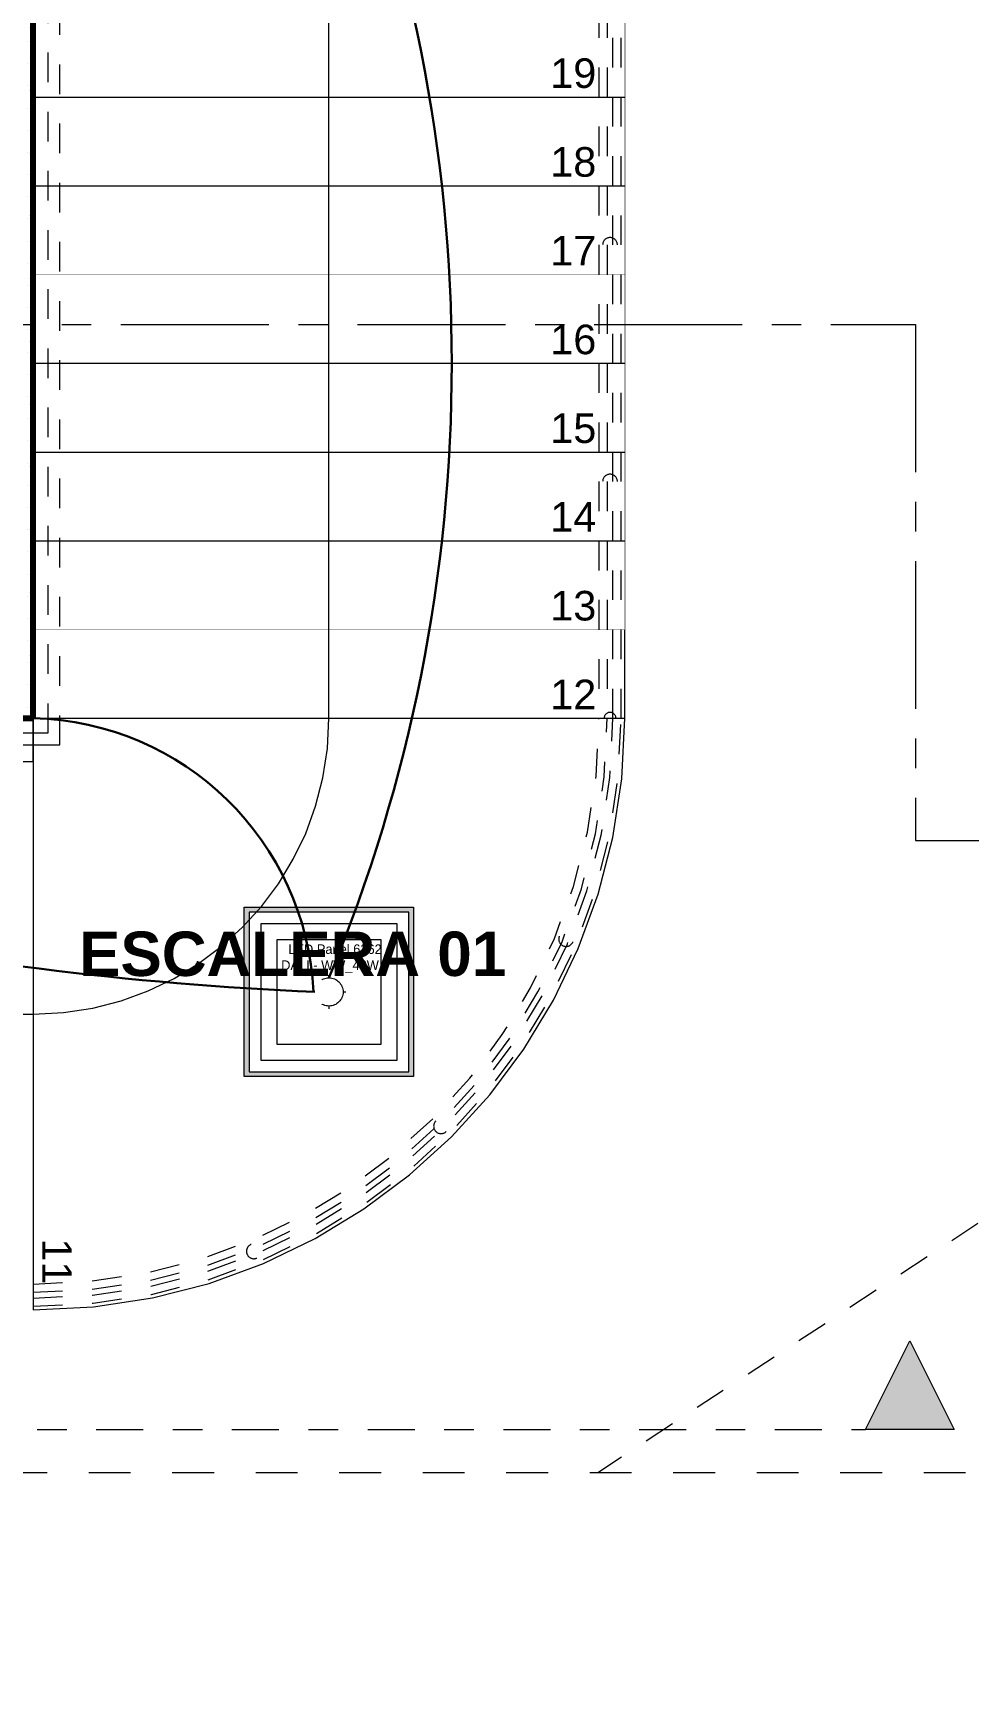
# Model space of a CAD drawing. Header units: inches. Extents: x -38 to 5698, y -33 to 92.
# Drawn here: x 25.97 to 29.13, y 19.07 to 24.67 of the extents above; entities that cross this region are included whole.
import ezdxf
from ezdxf.lldxf.tags import DXFTag

# ---------------------------------------------------------------- set-up
doc = ezdxf.new("R2010")
doc.units = ezdxf.units.IN
doc.header["$MEASUREMENT"] = 0
doc.set_wipeout_variables(frame=1)
for name, pattern in [('ACAD_ISO04W100', [30, 24, -3, 0, -3]), ('DASHED', [0.75, 0.5, -0.25]), ('Oculto', [0.15875, 0.105833, -0.052917]), ('Punto & Raya', [0.65, 0.5, -0.075, 0, -0.075]), ('Punto & Rayas', [0.335139, 0.15875, -0.088194, 0, -0.088194]), ('Raya Pequeña', [0.141111, 0.070556, -0.070556]), ('Rayas', [0.282222, 0.141111, -0.141111]), ('Wipeout_Contour', [1, 0, -1])]:
    doc.linetypes.add(name, pattern=pattern)
for name, color, linetype, lineweight in [('00_IE_Luminarias', 6, 'Continuous', 30), ('ALUMBRADO_PVC', 6, 'PVC1', 30), ('Luminaria', 9, 'Continuous', 9), ('Luminarias', 5, 'Continuous', 20), ('pulsador', 4, 'Continuous', 40)]:
    doc.layers.add(name, color=color, linetype=linetype, lineweight=lineweight)
for name, color, linetype in [('02 _ ARQ _ ZON _ Espacio.3D', 7, 'Continuous'), ('08 _ STR _ EXT _ 07 Losa Aligerada', 7, 'Continuous'), ('08 _ STR _ EXT _ 10 Vereda Exterior', 7, 'Continuous'), ('08 _ STR _ EXT _ 11 Escaleras', 7, 'Continuous'), ('08 _ STR _ EXT _ 12 Ascensor', 7, 'Continuous'), ('Dibujo 2D - General', 7, 'Continuous'), ('Interior - Escaleras & Barandillas', 7, 'Continuous'), ('Marcador - Secciones', 251, 'Continuous'), ('Notas - Textos', 7, 'Continuous')]:
    doc.layers.add(name, color=color, linetype=linetype)
doc.styles.add('Estilo_Generado_1', font='swisseb.ttf')
doc.styles.add('Estilo_Generado_3', font='arial.ttf')
doc.styles.add('{18b73a54-fa43-428c-adcb-c1c7bbdf2c84}', font='Simplex.shx')
tags = doc.linetypes.add('PVC1', pattern='A,1,-0.19772,["PVC",{18b73a54-fa43-428c-adcb-c1c7bbdf2c84},S=0.13,R=0,X=0,Y=-0.061851],-0.507647', length=1.705367).pattern_tags.tags
tags[6] = DXFTag(74, 10)
pattern_1 = [(0, (0, 0), (0, 0.3897114), [0.024375, -0.200625]), (0, (0.1125, 0.19486), (0, 0.3897114), [0.024375, -0.200625]), (60, (0, 0), (-0.3375, 0.1948557), [0.024375, -0.200625]), (60, (0.225, 0), (-0.3375, 0.1948557), [0.024375, -0.200625]), (120, (0.02437, 0), (0.3375, 0.1948557), [0.024375, -0.200625]), (120, (0.24938, 0), (0.3375, 0.1948557), [0.024375, -0.200625]), (0, (0, 0.0375), (0, 0.075), [0, -0.075, 0, -0.1125]), (45, (0.0375, 0.0375), (-0.05303301, 0.05303301), [0, -0.05625, 0, -0.09375])]

# ---------------------------------------------------------------- blocks, each defined once
blk = doc.blocks.new('*U268')
at = {"layer": 'Luminarias', "linetype": 'DASHED', "lineweight": 0, "ltscale": 0.05}
blk.add_lwpolyline([(0, -0.005), (0, 0.005)], dxfattribs=at)
blk = doc.blocks.new('*U269')
at = {"color": 0, "linetype": 'ByBlock', "lineweight": -2, "transparency": 16777216}
blk.add_blockref('*U268', (0, 0.055), dxfattribs=at)
for p, rotation in [((-0.055, 0), 90), ((0.055, 0), 270), ((0, -0.055), 180)]:
    blk.add_blockref('*U268', p, dxfattribs=dict(at, rotation=rotation))
blk = doc.blocks.new('PANEL CUADRAD 60X60 AD')
at = {"layer": 'Luminarias'}
h = blk.add_hatch(dxfattribs=at)
h.set_pattern_fill('DOTS', color=6, scale=0.0015)
h.set_pattern_definition([(0, (-2127.458864, -786.8599919), (0.001190625, 0.00238125), [0, -0.00238125])])
h.paths.add_polyline_path([(-0.3, 0.3), (-0.3, -0.3), (0.3, -0.3), (0.3, 0.3)])
h.paths.add_polyline_path([(0.283, 0.283), (0.283, -0.283), (-0.283, -0.283), (-0.283, 0.283)], flags=16)
h.paths.add_polyline_path([(0.2415, 0.2415), (0.2415, -0.2415), (-0.2415, -0.2415), (-0.2415, 0.2415)], flags=0)
h.paths.add_polyline_path([(0.1851, 0.1851), (0.1851, -0.1851), (-0.1851, -0.1851), (-0.1851, 0.1851)], flags=0)
h.paths.add_polyline_path([(0.05, 0, -1), (-0.05, 0, -1)], flags=0)
h.paths.add_polyline_path([(-0.1815, 0.0591), (0.2115, 0.0591), (0.2115, 0.1859), (-0.1815, 0.1859)], flags=8)
at = {"layer": 'Luminarias', "color": 6, "lineweight": 0}
for points in [[(-0.3, 0.3), (0.3, 0.3), (0.3, -0.3), (-0.3, -0.3)], [(-0.283, -0.283), (0.283, -0.283), (0.283, 0.283), (-0.283, 0.283)], [(-0.2415, -0.2415), (0.2415, -0.2415), (0.2415, 0.2415), (-0.2415, 0.2415)], [(-0.1851, -0.1851), (0.1851, -0.1851), (0.1851, 0.1851), (-0.1851, 0.1851)]]:
    blk.add_lwpolyline(points, close=True, dxfattribs=at)
at = {"layer": 'Luminarias', "color": 6}
blk.add_lwpolyline([(-0.3, 0.3), (0.3, 0.3), (0.3, -0.3), (-0.3, -0.3)], close=True, dxfattribs=at)
at = {"layer": 'Luminarias', "color": 6, "linetype": 'DASHED', "lineweight": 0, "ltscale": 0.01}
blk.add_circle((0, 0), 0.05, dxfattribs=at)
at = {"color": 6}
blk.add_blockref('*U269', (0, 0), dxfattribs=at)
at = {"layer": 'Luminarias', "color": 6, "insert": (-0.1693, 0.1686), "char_height": 0.034, "width": 0.456812, "attachment_point": 1}
blk.add_mtext('  LED Panel 6262 DALI - WW_42W {\\Ftxt|c0;\\C4;\\P} ', dxfattribs=at)
blk = doc.blocks.new('luz de emergencia')
at = {"color": 5, "lineweight": 40}
for p, q in [((164.1493, 48.9365, -0.0001), (164.2333, 48.9365, -0.0001)), ((164.3313, 48.9365, -0.0001), (164.4153, 48.9365, -0.0001))]:
    blk.add_line(p, q, dxfattribs=at)
at = {"layer": '00_IE_Luminarias', "color": 5, "linetype": 'Continuous', "lineweight": 13}
for p, q in [((164.1913, 49.0205, -0.0001), (164.1493, 48.9365, -0.0001)), ((164.2333, 48.9365, -0.0001), (164.1913, 49.0205, -0.0001)), ((164.3733, 49.0205, -0.0001), (164.3313, 48.9365, -0.0001)), ((164.4153, 48.9365, -0.0001), (164.3733, 49.0205, -0.0001))]:
    blk.add_line(p, q, dxfattribs=at)
at = {"layer": '00_IE_Luminarias', "color": 5, "linetype": 'Continuous', "lineweight": 13, "elevation": -0.0001}
blk.add_lwpolyline([(164.4573, 49.0205), (164.1073, 49.0205), (164.1073, 49.1666), (164.4573, 49.1665)], close=True, dxfattribs=at)

msp = doc.modelspace()

# ---------------------------------------------------------------- hatches: boundary and pattern name
at = {"layer": '08 _ STR _ EXT _ 10 Vereda Exterior', "linetype": 'Continuous', "lineweight": 13}
h = msp.add_hatch(dxfattribs=at)
h.set_pattern_fill('RETÍCULA_100X100_0002', color=251, style=0, pattern_type=2)
h.set_pattern_definition([(360, (3.7574, 18.3027), (0, 2.53199), []), (90, (3.7574, 18.3027), (-3.6, 0), [])])
h.paths.add_polyline_path([(2.17, 3.6213), (4.2913, 1.5), (9.32, 1.5), (9.32, 6.5), (40.52, 6.5), (40.52, 1.5), (52.92, 1.5), (52.92, 19.0859), (51.57, 19.0859), (51.57, 7.2), (9.07, 7.2), (9.07, 7.85), (6.5201, 7.85, -0.414214), (6.2701, 8.1), (6.2701, 8.85, -0.414213), (6.5201, 9.1), (9.07, 9.1), (9.07, 12), (6.5201, 12, -0.414214), (6.2701, 12.25), (6.2701, 13, -0.414213), (6.5201, 13.25), (9.07, 13.25), (9.07, 16.15), (6.5201, 16.15, -0.414214), (6.2701, 16.4), (6.2701, 17.15, -0.414213), (6.5201, 17.4), (8.77, 17.4), (8.7706, 21.0499), (2.17, 21.0499)])
at = {"layer": 'Marcador - Secciones', "linetype": 'Continuous', "lineweight": 20}
msp.add_hatch(color=152, dxfattribs=at).paths.add_polyline_path([(29.0832, 19.9456), (28.9332, 20.2456), (28.7832, 19.9456)])

# ---------------------------------------------------------------- linework, layer by layer
at = {"layer": '02 _ ARQ _ ZON _ Espacio.3D', "color": 254, "linetype": 'Continuous', "lineweight": 0, "flags": 128}
msp.add_lwpolyline([(23.57, 22.25), (23.07, 22.25), (23.07, 22.7), (23.57, 22.7), (23.57, 24.4), (23.07, 24.4), (23.07, 24.85), (23.57, 24.85), (23.57, 24.75), (25.97, 24.75), (25.97, 22.35), (23.57, 22.35)], close=True, dxfattribs=at)
at = {"layer": '08 _ STR _ EXT _ 07 Losa Aligerada', "color": 254, "linetype": 'Rayas', "lineweight": 18, "flags": 128}
msp.add_lwpolyline([(25.5251, 19.8, -0.137981), (23.57, 20.35), (23.57, 22.3499), (23.57, 24.7499), (23.57, 26.75, -0.137981), (25.5251, 27.3), (39.32, 27.3, -1), (39.32, 19.8)], format="xyb", close=True, dxfattribs=at)
at = {"layer": '08 _ STR _ EXT _ 11 Escaleras', "color": 161, "linetype": 'ACAD_ISO04W100', "lineweight": 13}
msp.add_line((25.97, 22.35), (25.1744, 22.35), dxfattribs=at)
at = {"layer": 'Interior - Escaleras & Barandillas', "color": 161, "linetype": 'Raya Pequeña', "lineweight": 13, "flags": 128}
for points in [[(27.7484, 21.6133, 1), (27.7946, 21.5942)], [(27.3312, 20.9888, 1), (27.3665, 20.9535)], [(26.7066, 20.5715, 1), (26.7258, 20.5253)]]:
    msp.add_lwpolyline(points, format="xyb", dxfattribs=at)
at = {"layer": 'Marcador - Secciones', "color": 251, "linetype": 'Punto & Raya', "lineweight": 13}
for p, q in [((28.9526, 23.6815), (28.9526, 21.9367)), ((28.9526, 21.9367), (56.7072, 21.9367))]:
    msp.add_line(p, q, dxfattribs=at)
at = {"layer": 'Marcador - Secciones', "color": 251, "linetype": 'Punto & Rayas', "lineweight": 13}
msp.add_line((22.5135, 19.9456), (28.7832, 19.9456), dxfattribs=at)
at = {"layer": 'Marcador - Secciones', "color": 152, "linetype": 'Continuous', "lineweight": 20, "flags": 128}
msp.add_lwpolyline([(29.0832, 19.9456), (28.7832, 19.9456), (28.9332, 20.2456)], close=True, dxfattribs=at)

# ---------------------------------------------------------------- block references
at = {"layer": 'Luminaria', "xscale": 0.9538673662839494, "yscale": 0.9538673662839494, "zscale": 0.9538673662839494}
msp.add_blockref('PANEL CUADRAD 60X60 AD', (26.97, 21.425), dxfattribs=at)

# ---------------------------------------------------------------- texts
at = {"layer": '08 _ STR _ EXT _ 11 Escaleras', "color": 7, "lineweight": 13, "insert": (26.0507, 20.5917), "char_height": 0.1, "attachment_point": 4, "rotation": 270, "style": 'Estilo_Generado_3'}
msp.add_mtext('\\A1;{\\pql;\\fArial|b0|i0|c0|p34;11}', dxfattribs=at)
at = {"layer": 'Notas - Textos', "color": 251, "linetype": 'Continuous', "lineweight": 13, "insert": (26.8473, 21.629), "char_height": 0.15, "width": 1.604223, "attachment_point": 2, "line_spacing_factor": 0.970901, "style": 'Estilo_Generado_1'}
msp.add_mtext('\\A1;{\\pqc;\\fSwis721 Ex BT|b1|i0|c0|p34;ESCALERA\\fSwis721 Ex BT|b1|i0|c0|p34; 01}', dxfattribs=at)

# ---------------------------------------------------------------- next in the draw order: wipeouts: each hides what was drawn before it
at = {"color": 254, "linetype": 'Wipeout_Contour', "lineweight": 0, "ltscale": 167.00875}
msp.add_wipeout([(25.67, 22.35), (25.67, 20.698), (25.7744, 20.35), (25.97, 20.35), (25.97, 22.35)], dxfattribs=at).dxf.layer = '08 _ STR _ EXT _ 11 Escaleras'

# ---------------------------------------------------------------- next in the draw order: linework, layer by layer
at = {"layer": '08 _ STR _ EXT _ 11 Escaleras', "color": 161, "linetype": 'ACAD_ISO04W100', "lineweight": 13}
for p, q in [((25.97, 22.35), (25.97, 20.35)), ((25.4744, 21.35), (25.97, 21.35))]:
    msp.add_line(p, q, dxfattribs=at)
msp.add_arc((25.97, 22.35), 2, 270, 0, dxfattribs=at)
at = {"layer": 'ALUMBRADO_PVC', "linetype": 'PVC1', "ltscale": 0.4}
msp.add_arc((27.411, 32.7382), 11.3238, 248.61332, 267.52643, dxfattribs=at)
at = {"layer": 'Interior - Escaleras & Barandillas', "color": 161, "linetype": 'Raya Pequeña', "lineweight": 13}
for p, q in [((26.02, 22.3), (23.37, 22.3)), ((23.37, 22.26), (26.06, 22.26))]:
    msp.add_line(p, q, dxfattribs=at)
at = {"layer": 'Interior - Escaleras & Barandillas', "color": 161, "linetype": 'Raya Pequeña', "lineweight": 13, "flags": 128}
msp.add_lwpolyline([(24.7213, 22.26), (26.02, 22.26), (26.02, 22.3), (24.6982, 22.3)], close=True, dxfattribs=at)

# ---------------------------------------------------------------- next in the draw order: wipeouts: each hides what was drawn before it
at = {"color": 254, "linetype": 'Wipeout_Contour', "lineweight": 0, "ltscale": 140.498424}
msp.add_wipeout([(25.97, 22.65), (25.97, 22.35), (27.97, 22.35), (27.97, 22.65)], dxfattribs=at).dxf.layer = '08 _ STR _ EXT _ 11 Escaleras'

# ---------------------------------------------------------------- next in the draw order: hatches: boundary and pattern name
at = {"layer": '08 _ STR _ EXT _ 12 Ascensor', "linetype": 'Continuous', "lineweight": 9}
h = msp.add_hatch(dxfattribs=at)
h.set_pattern_fill('HORMIGÓN_EN_MASA_0002', style=0, pattern_type=2)
h.set_pattern_definition(pattern_1)
h.paths.add_polyline_path([(25.72, 22.6), (25.97, 22.35), (25.97, 22.6)])
h = msp.add_hatch(dxfattribs=at)
h.set_pattern_fill('HORMIGÓN_EN_MASA_0002', style=0, pattern_type=2)
h.set_pattern_definition(pattern_1)
h.paths.add_polyline_path([(25.72, 22.35), (25.97, 22.35), (25.72, 22.6)])

# ---------------------------------------------------------------- next in the draw order: linework, layer by layer
at = {"layer": '08 _ STR _ EXT _ 11 Escaleras', "color": 161, "linetype": 'ACAD_ISO04W100', "lineweight": 13}
for p, q in [((25.97, 24.75), (25.97, 22.35)), ((27.97, 22.35), (27.97, 24.75)), ((27.97, 22.65), (25.97, 22.65)), ((25.97, 22.35), (27.97, 22.35))]:
    msp.add_line(p, q, dxfattribs=at)
msp.add_arc((25.97, 22.35), 1, 270, 0, dxfattribs=at)
at = {"layer": '08 _ STR _ EXT _ 12 Ascensor', "color": 7, "linetype": 'Continuous', "lineweight": 80, "flags": 128}
msp.add_lwpolyline([(23.57, 22.35), (25.97, 22.35)], dxfattribs=at)
at = {"layer": 'ALUMBRADO_PVC', "linetype": 'PVC1', "ltscale": 0.4}
msp.add_arc((25.9483, 21.38), 0.9702, 2.6566, 88.7204, dxfattribs=at)
at = {"layer": 'Interior - Escaleras & Barandillas', "color": 161, "linetype": 'Raya Pequeña', "lineweight": 13, "flags": 128}
msp.add_lwpolyline([(27.94, 22.35, 1), (27.9, 22.35, 1)], format="xyb", dxfattribs=at)
at = {"layer": 'Interior - Escaleras & Barandillas', "color": 161, "linetype": 'Raya Pequeña', "lineweight": 13}
for radius in [1.9875, 1.9125, 1.9598, 1.9403]:
    msp.add_arc((25.97, 22.35), radius, 270, 0, dxfattribs=at)

# ---------------------------------------------------------------- next in the draw order: block references
at = {"layer": 'pulsador', "color": 4, "lineweight": 40, "xscale": -1, "rotation": 6.554756737386923e-12}
msp.add_blockref('luz de emergencia', (190.0773, -26.8166, 0.0001), dxfattribs=at)

# ---------------------------------------------------------------- next in the draw order: texts
at = {"layer": '08 _ STR _ EXT _ 11 Escaleras', "color": 7, "lineweight": 13, "insert": (27.7182, 22.4307), "char_height": 0.1, "attachment_point": 4, "rotation": 360, "style": 'Estilo_Generado_3'}
msp.add_mtext('\\A1;{\\pql;\\fArial|b0|i0|c0|p34;12}', dxfattribs=at)

# ---------------------------------------------------------------- next in the draw order: wipeouts: each hides what was drawn before it
at = {"color": 254, "linetype": 'Wipeout_Contour', "lineweight": 0, "ltscale": 141.270403}
msp.add_wipeout([(27.97, 22.95), (25.97, 22.95), (25.97, 22.65), (27.97, 22.65)], dxfattribs=at).dxf.layer = '08 _ STR _ EXT _ 11 Escaleras'

# ---------------------------------------------------------------- next in the draw order: texts
at = {"layer": '08 _ STR _ EXT _ 11 Escaleras', "color": 7, "lineweight": 13, "insert": (27.7182, 22.7299), "char_height": 0.1, "attachment_point": 4, "style": 'Estilo_Generado_3'}
msp.add_mtext('\\A1;{\\pql;\\fArial|b0|i0|c0|p34;13}', dxfattribs=at)

# ---------------------------------------------------------------- next in the draw order: wipeouts: each hides what was drawn before it
at = {"color": 254, "linetype": 'Wipeout_Contour', "lineweight": 0, "ltscale": 142.048328}
msp.add_wipeout([(27.97, 23.25), (25.97, 23.25), (25.97, 22.95), (27.97, 22.95)], dxfattribs=at).dxf.layer = '08 _ STR _ EXT _ 11 Escaleras'

# ---------------------------------------------------------------- next in the draw order: linework, layer by layer
at = {"layer": '08 _ STR _ EXT _ 11 Escaleras', "color": 161, "linetype": 'ACAD_ISO04W100', "lineweight": 13}
msp.add_line((25.97, 22.95), (27.97, 22.95), dxfattribs=at)
at = {"layer": 'Interior - Escaleras & Barandillas', "color": 161, "linetype": 'Raya Pequeña', "lineweight": 13, "flags": 128}
msp.add_lwpolyline([(27.945, 23.15, 1), (27.895, 23.15, 1)], format="xyb", dxfattribs=at)

# ---------------------------------------------------------------- next in the draw order: texts
at = {"layer": '08 _ STR _ EXT _ 11 Escaleras', "color": 7, "lineweight": 13, "insert": (27.7182, 23.0307), "char_height": 0.1, "attachment_point": 4, "style": 'Estilo_Generado_3'}
msp.add_mtext('\\A1;{\\pql;\\fArial|b0|i0|c0|p34;14}', dxfattribs=at)

# ---------------------------------------------------------------- next in the draw order: wipeouts: each hides what was drawn before it
at = {"color": 254, "linetype": 'Wipeout_Contour', "lineweight": 0, "ltscale": 142.832101}
msp.add_wipeout([(27.97, 23.55), (25.97, 23.55), (25.97, 23.25), (27.97, 23.25)], dxfattribs=at).dxf.layer = '08 _ STR _ EXT _ 11 Escaleras'

# ---------------------------------------------------------------- next in the draw order: linework, layer by layer
at = {"layer": '08 _ STR _ EXT _ 11 Escaleras', "color": 161, "linetype": 'ACAD_ISO04W100', "lineweight": 13}
msp.add_line((25.97, 23.25), (27.97, 23.25), dxfattribs=at)

# ---------------------------------------------------------------- next in the draw order: texts
at = {"layer": '08 _ STR _ EXT _ 11 Escaleras', "color": 7, "lineweight": 13, "insert": (27.7182, 23.3299), "char_height": 0.1, "attachment_point": 4, "style": 'Estilo_Generado_3'}
msp.add_mtext('\\A1;{\\pql;\\fArial|b0|i0|c0|p34;15}', dxfattribs=at)

# ---------------------------------------------------------------- next in the draw order: wipeouts: each hides what was drawn before it
at = {"color": 254, "linetype": 'Wipeout_Contour', "lineweight": 0, "ltscale": 143.621626}
msp.add_wipeout([(27.97, 23.85), (25.97, 23.85), (25.97, 23.55), (27.97, 23.55)], dxfattribs=at).dxf.layer = '08 _ STR _ EXT _ 11 Escaleras'

# ---------------------------------------------------------------- next in the draw order: linework, layer by layer
at = {"layer": '08 _ STR _ EXT _ 11 Escaleras', "color": 161, "linetype": 'ACAD_ISO04W100', "lineweight": 13}
for p, q in [((27.97, 23.85), (25.97, 23.85)), ((25.97, 23.55), (27.97, 23.55))]:
    msp.add_line(p, q, dxfattribs=at)
at = {"layer": 'Marcador - Secciones', "color": 251, "linetype": 'Punto & Raya', "lineweight": 13}
msp.add_line((4.6666, 23.6815), (28.9526, 23.6815), dxfattribs=at)

# ---------------------------------------------------------------- next in the draw order: texts
at = {"layer": '08 _ STR _ EXT _ 11 Escaleras', "color": 7, "lineweight": 13, "insert": (27.7182, 23.6299), "char_height": 0.1, "attachment_point": 4, "style": 'Estilo_Generado_3'}
msp.add_mtext('\\A1;{\\pql;\\fArial|b0|i0|c0|p34;16}', dxfattribs=at)

# ---------------------------------------------------------------- next in the draw order: wipeouts: each hides what was drawn before it
at = {"color": 254, "linetype": 'Wipeout_Contour', "lineweight": 0, "ltscale": 144.416807}
msp.add_wipeout([(27.97, 24.15), (25.97, 24.15), (25.97, 23.85), (27.97, 23.85)], dxfattribs=at).dxf.layer = '08 _ STR _ EXT _ 11 Escaleras'

# ---------------------------------------------------------------- next in the draw order: linework, layer by layer
at = {"layer": 'Interior - Escaleras & Barandillas', "color": 161, "linetype": 'Raya Pequeña', "lineweight": 13, "flags": 128}
msp.add_lwpolyline([(27.945, 23.95, 1), (27.895, 23.95, 1)], format="xyb", dxfattribs=at)

# ---------------------------------------------------------------- next in the draw order: texts
at = {"layer": '08 _ STR _ EXT _ 11 Escaleras', "color": 7, "lineweight": 13, "insert": (27.7182, 23.9307), "char_height": 0.1, "attachment_point": 4, "style": 'Estilo_Generado_3'}
msp.add_mtext('\\A1;{\\pql;\\fArial|b0|i0|c0|p34;17}', dxfattribs=at)

# ---------------------------------------------------------------- next in the draw order: wipeouts: each hides what was drawn before it
at = {"color": 254, "linetype": 'Wipeout_Contour', "lineweight": 0, "ltscale": 145.217553}
msp.add_wipeout([(27.97, 24.45), (25.97, 24.45), (25.97, 24.15), (27.97, 24.15)], dxfattribs=at).dxf.layer = '08 _ STR _ EXT _ 11 Escaleras'

# ---------------------------------------------------------------- next in the draw order: linework, layer by layer
at = {"layer": '08 _ STR _ EXT _ 11 Escaleras', "color": 161, "linetype": 'ACAD_ISO04W100', "lineweight": 13}
msp.add_line((25.97, 24.15), (27.97, 24.15), dxfattribs=at)

# ---------------------------------------------------------------- next in the draw order: texts
at = {"layer": '08 _ STR _ EXT _ 11 Escaleras', "color": 7, "lineweight": 13, "insert": (27.7182, 24.2299), "char_height": 0.1, "attachment_point": 4, "style": 'Estilo_Generado_3'}
msp.add_mtext('\\A1;{\\pql;\\fArial|b0|i0|c0|p34;18}', dxfattribs=at)

# ---------------------------------------------------------------- next in the draw order: wipeouts: each hides what was drawn before it
at = {"color": 254, "linetype": 'Wipeout_Contour', "lineweight": 0, "ltscale": 146.023772}
msp.add_wipeout([(27.97, 24.75), (25.97, 24.75), (25.97, 24.45), (27.97, 24.45)], dxfattribs=at).dxf.layer = '08 _ STR _ EXT _ 11 Escaleras'

# ---------------------------------------------------------------- next in the draw order: hatches: boundary and pattern name
at = {"layer": '08 _ STR _ EXT _ 12 Ascensor', "linetype": 'Continuous', "lineweight": 9}
h = msp.add_hatch(dxfattribs=at)
h.set_pattern_fill('HORMIGÓN_EN_MASA_0002', style=0, pattern_type=2)
h.set_pattern_definition(pattern_1)
h.paths.add_polyline_path([(25.72, 24.5), (25.97, 24.5), (25.97, 24.75)])
h = msp.add_hatch(dxfattribs=at)
h.set_pattern_fill('HORMIGÓN_EN_MASA_0002', style=0, pattern_type=2)
h.set_pattern_definition(pattern_1)
h.paths.add_polyline_path([(25.72, 24.5), (25.72, 22.6), (25.97, 22.6), (25.97, 24.5)])

# ---------------------------------------------------------------- next in the draw order: linework, layer by layer
at = {"layer": '08 _ STR _ EXT _ 11 Escaleras', "color": 161, "linetype": 'ACAD_ISO04W100', "lineweight": 13}
for p, q in [((26.97, 22.35), (26.97, 24.75)), ((25.97, 24.45), (27.97, 24.45))]:
    msp.add_line(p, q, dxfattribs=at)
at = {"layer": '08 _ STR _ EXT _ 12 Ascensor', "color": 7, "linetype": 'Continuous', "lineweight": 80, "flags": 128}
msp.add_lwpolyline([(25.97, 22.35), (25.97, 24.75)], dxfattribs=at)
at = {"layer": 'ALUMBRADO_PVC', "linetype": 'PVC1', "ltscale": 0.4}
msp.add_arc((21.9805, 23.55), 5.4046, 337.3962, 22.6041, dxfattribs=at)
at = {"layer": 'Dibujo 2D - General', "color": 252, "linetype": 'Oculto', "lineweight": 13}
msp.add_line((39.32, 27.3), (27.8788, 19.8), dxfattribs=at)
at = {"layer": 'Interior - Escaleras & Barandillas', "color": 161, "linetype": 'Raya Pequeña', "lineweight": 13}
for p, q in [((26.06, 22.26), (26.06, 24.84)), ((27.8825, 24.75), (27.8825, 22.35)), ((27.9102, 24.75), (27.9102, 22.35)), ((27.9297, 22.35), (27.9297, 24.75)), ((27.9575, 22.35), (27.9575, 24.75))]:
    msp.add_line(p, q, dxfattribs=at)
at = {"layer": 'Interior - Escaleras & Barandillas', "color": 161, "linetype": 'Raya Pequeña', "lineweight": 13, "flags": 128}
msp.add_lwpolyline([(26.02, 24.8), (26.02, 22.26)], dxfattribs=at)

# ---------------------------------------------------------------- next in the draw order: texts
at = {"layer": '08 _ STR _ EXT _ 11 Escaleras', "color": 7, "lineweight": 13, "insert": (27.7182, 24.5299), "char_height": 0.1, "attachment_point": 4, "style": 'Estilo_Generado_3'}
msp.add_mtext('\\A1;{\\pql;\\fArial|b0|i0|c0|p34;19}', dxfattribs=at)

doc.saveas('drawing.dxf')
